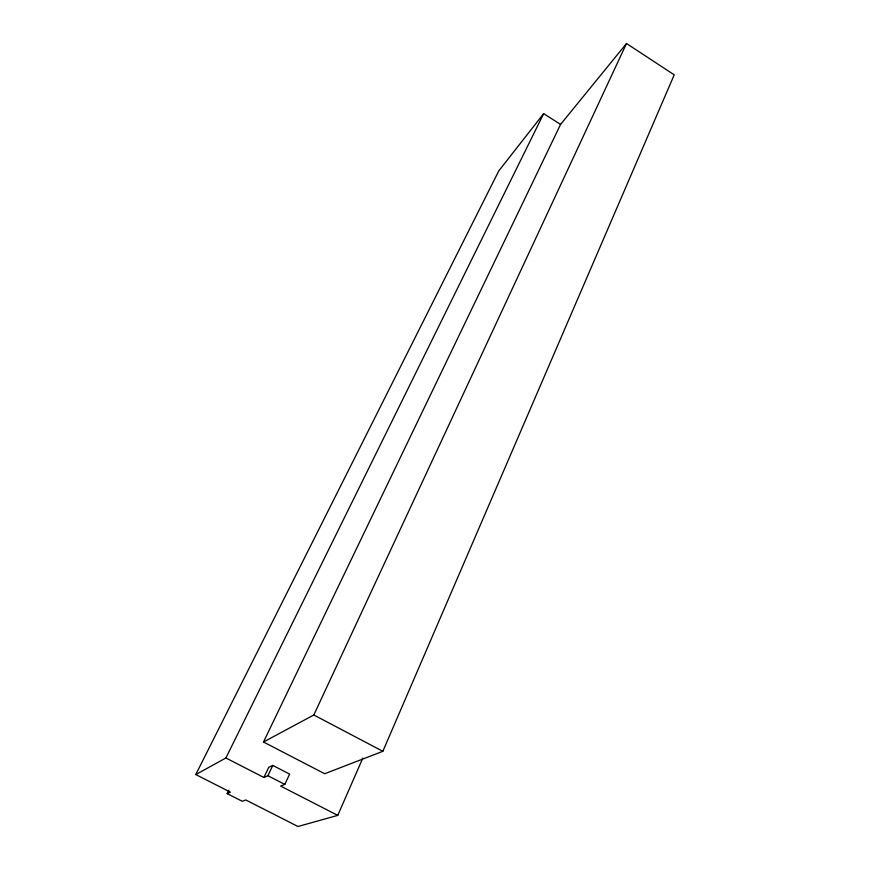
<?xml version="1.0" encoding="UTF-8"?>
<svg xmlns="http://www.w3.org/2000/svg" width="870" height="870" viewBox="0 0 870 870"><rect width="100%" height="100%" fill="white"/><g stroke="black" fill="none" stroke-linecap="round" stroke-linejoin="round"><path stroke-width="1.3" d="M382.854 751.31L674.228 74.831L626.498 43.5L560.563 124.421L263.49 742.001L324.706 773.734L382.854 751.31L313.82 714.988L263.49 742.001M228.853 790.167L227.168 793.625L242.317 801.324L245.753 799.954L297.964 826.5L337.756 815.375L362.833 758.085M337.756 815.375L280.651 786.078L284.838 784.403L289.623 774.104L272.788 765.426L268.743 767.296L263.914 777.486L225.906 757.987L195.772 774.55L230.463 792.178L227.168 793.625M313.82 714.988L626.498 43.5M263.914 777.486L267.927 775.725L272.788 765.426M225.906 757.987L543.652 113.644L560.563 124.421M195.772 774.55L498.771 170.911L543.652 113.644M267.927 775.725L284.838 784.403"/></g></svg>
